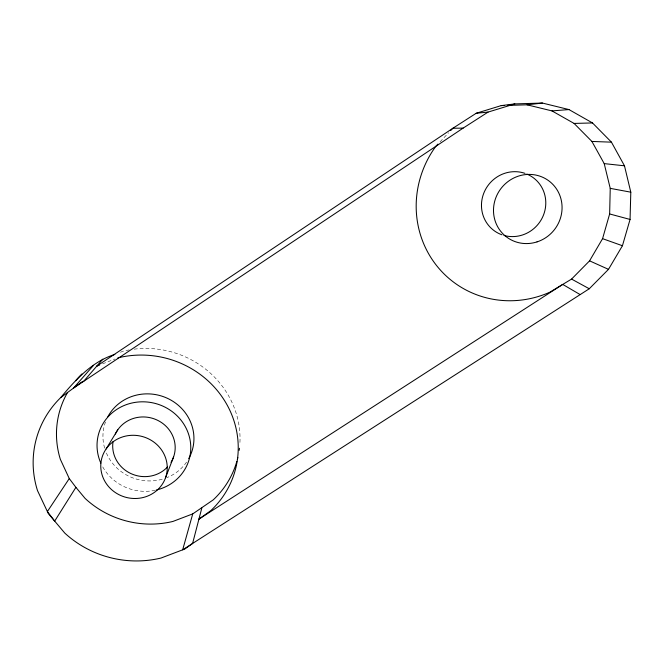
<?xml version="1.0" encoding="UTF-8"?>
<svg xmlns="http://www.w3.org/2000/svg" width="664" height="664" viewBox="0 0 664 664"><rect width="100%" height="100%" fill="white"/><g stroke="black" fill="none" stroke-linecap="round" stroke-linejoin="round"><path stroke-width="0.5" stroke-dasharray="3.32 2.49" d="M440.049 141.855L448.582 132.792M120.441 352.26L123.222 351.173A92.088 87.507 15.2 0 1 129.131 349.911M102.546 363.855L114.972 359M155.227 490.273A47.028 44.596 14.9 0 1 102.14 465.829M134.161 349.156A92.088 87.507 15.2 0 1 239.845 444.125M186.559 462.111A45.658 43.384 15.1 0 1 166.822 477.673M162.232 479.225A45.658 43.384 15.1 0 1 105.526 450.831M104.638 448.117A45.658 43.384 15.1 0 1 105.692 421.433"/><path stroke-width="1" d="M437.908 144.113L435.775 146.379A99.641 95.865 -52.1 0 0 436.24 265.135A99.641 95.865 -52.1 0 0 549.784 292.235L571.571 279.087L589.574 260.844L602.572 238.658L609.643 213.957L610.233 188.36L604.215 163.618L591.906 141.44L574.086 123.429L551.958 110.905L527.075 104.812L507.412 105.418M236.816 461.472A92.088 87.507 15.2 0 1 213.277 499.826L192.734 513.894L182.666 549.833L589.267 288.757L608.498 269.352L622.434 245.738L630.061 219.444L630.8 192.178L624.484 165.809L611.444 142.162L592.512 122.94L568.948 109.568L542.413 103.053L514.799 103.908L501.204 105.609L476.204 113.262L452.856 128.268L96.811 366.088L99.675 364.968M201.814 508.026L192.593 543.459L184.725 549.053L161.012 558.042A100.928 95.309 14.5 0 1 64.79 533.101L48.314 513.529L37.508 490.621A100.928 95.309 14.5 0 1 60.739 397.553C75.538 379.825 92.088 361.465 114.872 354.427M165.51 477.806A33.358 31.498 14.4 0 0 127.438 435.742A33.358 31.498 14.4 0 0 109.062 487.127A33.358 31.498 14.4 0 0 165.51 477.806L173.536 457.098M106.124 448.939L117.777 429.815M69.263 478.561L75.903 487.351L54.689 521.107L47.376 511.554L69.263 478.561L60.341 459.314A92.088 87.507 15.2 0 1 67.603 392.366M102.812 359.141L83.639 381.343L81.514 382.165L60.739 397.553M93.533 365.333L73.488 388.116L463.148 128.102L488.098 112.075L514.799 103.908M450.723 130.534L452.856 128.268L463.148 128.102M192.734 513.894L172.922 521.439A92.088 87.507 15.2 0 1 85.083 498.39L75.903 487.351M527.075 104.812L542.413 103.053M476.204 113.262L488.098 112.075M551.958 110.905L568.948 109.568M501.204 105.609L504.308 105.51M574.086 123.429L592.512 122.94M591.906 141.44L611.444 142.162M604.215 163.618L624.484 165.809M610.233 188.36L630.8 192.178M609.643 213.957L630.061 219.444M602.572 238.658L622.434 245.738M589.574 260.844L608.498 269.352M571.571 279.087L589.267 288.757M579.846 294.418L562.74 284.416L198.918 519.14L210.72 510.707A94.852 89.964 14.9 0 0 225.146 401.579A94.852 89.964 14.9 0 0 117.835 357.888M526.776 174.034A32.934 31.681 -52 0 1 543.691 214.538A32.934 31.681 -52 0 1 503.943 235.438M501.959 234.807A32.934 31.681 -52 0 1 483.608 193.639A32.934 31.681 -52 0 1 525.025 173.37M100.837 463.14A47.028 44.596 14.9 0 1 127.438 404.26A47.028 44.596 14.9 0 1 188.51 433.941A47.028 44.596 14.9 0 1 156.206 490.057M115.337 434.065A31.349 29.731 14.9 0 1 158.04 420.519A31.349 29.731 14.9 0 1 171.022 462.351M167.486 466.991A31.349 29.731 14.9 0 1 130.783 473.515A31.349 29.731 14.9 0 1 113.054 441.502M75.688 380.713A92.088 87.507 15.2 0 1 81.888 373.973M239.463 448.275A92.088 87.507 15.2 0 1 239.189 450.341M237.853 457.496A92.088 87.507 15.2 0 1 237.355 459.496M107.858 416.718A45.658 43.384 15.1 0 1 169.303 399.23A45.658 43.384 15.1 0 1 188.734 458.616M537.018 241.895A35.134 33.715 -51.1 0 0 551.759 183.314A35.134 33.715 -51.1 0 0 494.572 201.756A35.134 33.715 -51.1 0 0 537.018 241.895"/></g></svg>
